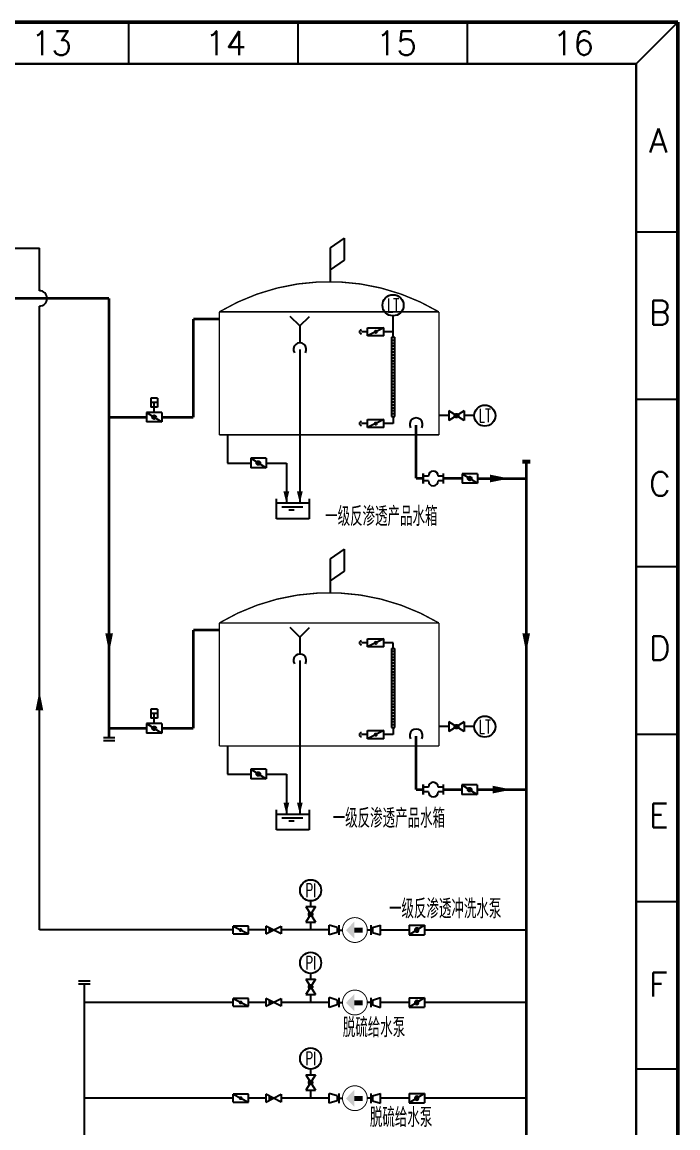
# Model space of a CAD drawing. Header units: millimetres. Extents: x 5704 to 6431, y 16369 to 16874.
# Drawn here: x 6260.6 to 6431.4, y 16586.5 to 16874.2 of the extents above; entities that cross this region are included whole.
import ezdxf
from ezdxf.enums import TextEntityAlignment as Align

# ---------------------------------------------------------------- set-up
doc = ezdxf.new("R2010")
doc.units = ezdxf.units.MM
for name, color, linetype in [('1', 1, 'Continuous'), ('B', 6, 'Continuous'), ('cloud', 7, 'Continuous'), ('TEXT', 5, 'Continuous'), ('修改', 7, 'Continuous'), ('明细栏', 7, 'Continuous'), ('气动蝶阀', 7, 'Continuous'), ('生产水', 1, 'Continuous')]:
    doc.layers.add(name, color=color, linetype=linetype)
doc.styles.add('HZ', font='geditxt.shx', dxfattribs={"width": 0.7, "bigfont": 'hztxt1.shx'})
doc.styles.add('样式 2', font='txt.shx', dxfattribs={"height": 2})

# ---------------------------------------------------------------- blocks, each defined once
blk = doc.blocks.new('A$C17911FE2')
h = blk.add_hatch(color=0)
edge = h.paths.add_edge_path()
edge.add_arc((1.25, 2), 0.5, 0, 360)
at = {"color": 0}
for p, q in [((0, 0), (2.5, 4)), ((0, 4), (0, 0)), ((0, 4), (2.5, 4)), ((2.5, 4), (2.5, 0)), ((0, 0), (2.5, 0))]:
    blk.add_line(p, q, dxfattribs=at)
blk.add_circle((1.25, 2), 0.5, dxfattribs=at)
blk = doc.blocks.new('A$C73E33F1F')
at = {"color": 7}
for p, q in [((0, 0), (0, 2.56)), ((2.09, 1.92), (2.09, 0.64))]:
    blk.add_line(p, q, dxfattribs=at)
at = {"color": 0}
for p, q in [((2.09, 1.92), (0, 2.56)), ((2.09, 0.64), (0, 0))]:
    blk.add_line(p, q, dxfattribs=at)
blk = doc.blocks.new('A$C44DA49FD')
at = {"color": 0, "const_width": 0.25}
blk.add_lwpolyline([(7.34, 3.36, 1), (0.88, 3.36, 1), (7.34, 3.36, -1)], format="xyb", dxfattribs=at)
at = {"color": 7}
for points in [[(4.22, 3.96), (2.11, 3.96), (4.22, 2.64), (2.11, 2.64)], [(6.42, 3.3), (4.22, 5.62), (4.22, 1.1)]]:
    blk.add_solid(points, dxfattribs=at)
at = {"layer": '修改', "color": 0}
for p, q in [((0, 4.61), (0, 2.11)), ((0, 3.36), (0.91, 3.36)), ((8.26, 3.36), (7.34, 3.36)), ((8.26, 4.61), (8.26, 2.11))]:
    blk.add_line(p, q, dxfattribs=at)
blk = doc.blocks.new('A$C10D062EE')
at = {"layer": '气动蝶阀', "color": 7}
for p, q in [((0, 2.83), (2.37, 2.83)), ((0, 2.83), (0, 1.17)), ((0, 1.17), (2.37, 1.17)), ((1.15, 2.83), (1.15, 1.17)), ((3.73, 2), (1.15, 2)), ((2.37, 2.83), (2.37, 1.17))]:
    blk.add_line(p, q, dxfattribs=at)
at = {"color": 0}
blk.add_blockref('A$C17911FE2', (3.73, 0), dxfattribs=at)

msp = doc.modelspace()

# ---------------------------------------------------------------- hatches: boundary and pattern name
h = msp.add_hatch(color=0)
edge = h.paths.add_edge_path()
edge.add_arc((6373.73, 16771.86), 0.5, 0, 360)
h = msp.add_hatch(color=0)
edge = h.paths.add_edge_path()
edge.add_arc((6373.73, 16690.93), 0.5, 0, 360)
h = msp.add_hatch(color=0)
edge = h.paths.add_edge_path()
edge.add_arc((6335.72, 16642.09), 0.5, 0, 360)
for color, points in [(256, [(6324.94, 16637.44), (6326.09, 16638.02), (6324.94, 16638.59)]), (0, [(6324.94, 16618.59), (6326.09, 16619.16), (6324.94, 16619.74)]), (0, [(6324.94, 16593.68), (6326.09, 16594.26), (6324.94, 16594.83)])]:
    msp.add_hatch(color=color).paths.add_polyline_path(points)
h = msp.add_hatch(color=0)
edge = h.paths.add_edge_path()
edge.add_arc((6335.72, 16623.23), 0.5, 0, 360)
h = msp.add_hatch(color=0)
edge = h.paths.add_edge_path()
edge.add_arc((6335.72, 16598.32), 0.5, 0, 360)

# ---------------------------------------------------------------- linework, layer by layer
at = {"color": 7, "linetype": 'ByBlock', "lineweight": 50}
for p, q in [((5704.12, 16874.24), (6431.36, 16874.24)), ((6431.36, 16874.24), (6431.36, 16369.1))]:
    msp.add_line(p, q, dxfattribs=at)
at = {"color": 7, "linetype": 'ByBlock', "lineweight": -3}
for p, q in [((6288.27, 16874.24), (6288.27, 16863.36)), ((6332.36, 16874.24), (6332.36, 16863.36)), ((6376.45, 16874.24), (6376.45, 16863.36)), ((6420.47, 16863.36), (6431.36, 16874.24)), ((6431.36, 16819.56), (6420.47, 16819.56)), ((6431.36, 16819.56), (6420.47, 16819.56)), ((6431.36, 16776.02), (6420.47, 16776.02)), ((6431.36, 16732.47), (6420.47, 16732.47)), ((6431.36, 16688.92), (6420.47, 16688.92)), ((6431.36, 16645.38), (6420.47, 16645.38)), ((6431.36, 16601.83), (6420.47, 16601.83))]:
    msp.add_line(p, q, dxfattribs=at)
at = {"color": 7, "linetype": 'ByBlock', "lineweight": 30}
for p, q in [((5715.01, 16863.36), (6420.47, 16863.36)), ((6420.47, 16863.36), (6420.47, 16379.98))]:
    msp.add_line(p, q, dxfattribs=at)
for p, q in [((6344.43, 16818.03), (6340.83, 16815.5)), ((6340.83, 16815.5), (6340.83, 16806.71)), ((6344.43, 16812.34), (6340.83, 16809.8)), ((6332.92, 16795.19), (6330.43, 16797.66)), ((6332.92, 16795.19), (6335.41, 16797.66)), ((6332.92, 16795.19), (6332.92, 16790.77)), ((6332.92, 16789.09), (6332.92, 16749.12)), ((6314.1, 16766.85), (6314.1, 16759.52)), ((6314.1, 16759.52), (6320.12, 16759.52)), ((6324.12, 16759.52), (6329.41, 16759.52)), ((6329.41, 16759.52), (6329.41, 16749.12)), ((6326.83, 16744.99), (6326.83, 16750.23)), ((6326.83, 16749.12), (6335.33, 16749.12)), ((6328.19, 16748.12), (6333.68, 16748.12)), ((6328.19, 16748.12), (6329.66, 16748.12)), ((6331.87, 16748.12), (6333.65, 16748.12)), ((6335.33, 16750.23), (6335.33, 16744.99)), ((6335.33, 16744.99), (6326.83, 16744.99)), ((6330.08, 16747.31), (6331.45, 16747.31)), ((6344.43, 16737.1), (6340.83, 16734.56)), ((6340.83, 16734.56), (6340.83, 16725.77)), ((6344.43, 16731.4), (6340.83, 16728.87)), ((6332.92, 16714.25), (6330.43, 16716.72)), ((6332.92, 16714.25), (6335.41, 16716.72)), ((6332.92, 16714.25), (6332.92, 16709.83)), ((6332.92, 16708.15), (6332.92, 16668.19)), ((6314.1, 16685.91), (6314.1, 16678.59)), ((6314.1, 16678.59), (6320.12, 16678.59)), ((6324.12, 16678.59), (6329.41, 16678.59)), ((6329.41, 16678.59), (6329.41, 16668.19)), ((6326.83, 16664.05), (6326.83, 16669.3)), ((6326.83, 16668.19), (6335.33, 16668.19)), ((6328.19, 16667.19), (6329.66, 16667.19)), ((6328.19, 16667.19), (6333.68, 16667.19)), ((6331.87, 16667.19), (6333.65, 16667.19)), ((6335.33, 16669.3), (6335.33, 16664.05)), ((6330.08, 16666.38), (6331.45, 16666.38)), ((6335.33, 16664.05), (6326.83, 16664.05))]:
    msp.add_line(p, q)
at = {"color": 0}
for p, q in [((6344.43, 16818.03), (6344.43, 16812.34)), ((5938.67, 16815.43), (6265.1, 16815.43)), ((6375.73, 16773.11), (6371.73, 16770.61)), ((6371.73, 16773.11), (6371.73, 16770.61)), ((6375.73, 16773.11), (6375.73, 16770.61)), ((6344.43, 16737.1), (6344.43, 16731.4)), ((6375.73, 16692.18), (6371.73, 16689.68)), ((6371.73, 16692.18), (6371.73, 16689.68)), ((6375.73, 16692.18), (6375.73, 16689.68)), ((6335.72, 16645.59), (6335.72, 16644.09)), ((6334.47, 16644.09), (6336.97, 16640.09)), ((6334.47, 16644.09), (6336.97, 16644.09)), ((6334.47, 16640.09), (6336.97, 16640.09)), ((6335.72, 16640.09), (6335.72, 16638.02)), ((6334.47, 16625.23), (6336.97, 16621.23)), ((6334.47, 16625.23), (6336.97, 16625.23)), ((6335.72, 16626.73), (6335.72, 16625.23)), ((6334.47, 16621.23), (6336.97, 16621.23)), ((6335.72, 16621.23), (6335.72, 16619.16)), ((6315.53, 16618.16), (6315.53, 16620.16)), ((6315.53, 16618.16), (6315.53, 16620.16)), ((6315.53, 16620.16), (6319.53, 16618.16)), ((6319.53, 16618.16), (6319.53, 16620.16)), ((6324.09, 16618.16), (6328.09, 16620.16)), ((6328.09, 16618.16), (6324.09, 16620.16)), ((6324.09, 16620.16), (6324.09, 16618.16)), ((6328.09, 16620.16), (6328.09, 16618.16)), ((6328.09, 16620.16), (6328.09, 16618.16)), ((6335.72, 16601.82), (6335.72, 16600.32)), ((6334.47, 16600.32), (6336.97, 16596.32)), ((6334.47, 16600.32), (6336.97, 16600.32)), ((6315.53, 16593.26), (6315.53, 16595.26)), ((6315.53, 16593.26), (6315.53, 16595.26)), ((6315.53, 16595.26), (6319.53, 16593.26)), ((6319.53, 16593.26), (6319.53, 16595.26)), ((6324.09, 16593.26), (6328.09, 16595.26)), ((6328.09, 16593.26), (6324.09, 16595.26)), ((6324.09, 16595.26), (6324.09, 16593.26)), ((6328.09, 16595.26), (6328.09, 16593.26)), ((6328.09, 16595.26), (6328.09, 16593.26)), ((6334.47, 16596.32), (6336.97, 16596.32)), ((6335.72, 16596.32), (6335.72, 16594.25))]:
    msp.add_line(p, q, dxfattribs=at)
at = {"color": 7}
for p, q in [((6265.1, 16804.36), (6265.1, 16815.43)), ((6265.1, 16638.02), (6265.1, 16800.34)), ((6354.76, 16794.71), (6350.56, 16792.61)), ((6350.56, 16792.61), (6350.56, 16794.71)), ((6354.76, 16792.61), (6354.76, 16794.71)), ((6354.76, 16792.61), (6354.76, 16794.71)), ((6354.76, 16770.84), (6350.56, 16768.74)), ((6350.56, 16768.74), (6350.56, 16770.84)), ((6354.76, 16768.74), (6354.76, 16770.84)), ((6354.76, 16768.74), (6354.76, 16770.84)), ((6354.76, 16713.78), (6350.56, 16711.68)), ((6350.56, 16711.68), (6350.56, 16713.78)), ((6354.76, 16711.68), (6354.76, 16713.78)), ((6354.76, 16711.68), (6354.76, 16713.78)), ((6354.76, 16689.9), (6350.56, 16687.8)), ((6350.56, 16687.8), (6350.56, 16689.9)), ((6354.76, 16687.8), (6354.76, 16689.9)), ((6354.76, 16687.8), (6354.76, 16689.9)), ((6315.53, 16637.02), (6315.53, 16639.02)), ((6315.53, 16637.02), (6315.53, 16639.02)), ((6315.53, 16639.02), (6319.53, 16637.02)), ((6319.53, 16637.02), (6319.53, 16639.02)), ((6324.09, 16637.02), (6328.09, 16639.02)), ((6328.09, 16637.02), (6324.09, 16639.02)), ((6324.09, 16639.02), (6324.09, 16637.02)), ((6328.09, 16639.02), (6328.09, 16637.02)), ((6328.09, 16639.02), (6328.09, 16637.02)), ((6315.53, 16638.02), (6265.1, 16638.02)), ((6324.09, 16638.02), (6319.53, 16638.02))]:
    msp.add_line(p, q, dxfattribs=at)
at = {"color": 3, "linetype": 'Continuous'}
for p, q in [((6390.86, 16760.17), (6392.86, 16760.17)), ((6390.86, 16759.67), (6392.86, 16759.67)), ((6281.76, 16688.1), (6284.76, 16688.1)), ((6281.76, 16687.3), (6284.76, 16687.3))]:
    msp.add_line(p, q, dxfattribs=at)
at = {"color": 7, "linetype": 'Continuous'}
for p, q in [((6340.52, 16638.02), (6328.09, 16638.02)), ((6361.35, 16638.01), (6353.95, 16638.01)), ((6391.86, 16638.01), (6365.35, 16638.01))]:
    msp.add_line(p, q, dxfattribs=at)
at = {"color": 0, "linetype": 'Continuous'}
for p, q in [((6275.3, 16624.8), (6278.3, 16624.8)), ((6275.3, 16624), (6278.3, 16624))]:
    msp.add_line(p, q, dxfattribs=at)
at = {"const_width": 0.367}
for points in [[(6369.12, 16798.85, 0.27499), (6311.95, 16798.85)], [(6369.12, 16717.91, 0.27499), (6311.95, 16717.91)]]:
    msp.add_lwpolyline(points, format="xyb", dxfattribs=at)
at = {"color": 3, "linetype": 'Continuous', "const_width": 0.7}
for points in [[(6283.26, 16802.35), (6256.1, 16802.35)], [(6283.26, 16802.35), (6283.26, 16688.1)], [(6305.18, 16796.99), (6311.95, 16796.99)], [(6305.18, 16796.99), (6305.18, 16771.44)], [(6283.26, 16771.44), (6292.98, 16771.44)], [(6296.98, 16771.44), (6305.18, 16771.44)], [(6363.18, 16769.39), (6363.18, 16764.4)], [(6363.18, 16766.85), (6363.18, 16755.5)], [(6391.86, 16759.67), (6391.86, 16581.81)], [(6363.18, 16755.5), (6365.03, 16755.5)], [(6370.27, 16755.5), (6375.15, 16755.5)], [(6379.15, 16755.49), (6391.86, 16755.49)], [(6305.18, 16716.06), (6311.95, 16716.06)], [(6305.18, 16716.06), (6305.18, 16690.51)], [(6283.26, 16690.51), (6292.98, 16690.51)], [(6296.98, 16690.51), (6305.18, 16690.51)], [(6363.18, 16688.46), (6363.18, 16683.47)], [(6363.18, 16685.91), (6363.18, 16674.56)], [(6363.18, 16674.56), (6365.03, 16674.56)], [(6370.27, 16674.56), (6375.13, 16674.56)], [(6379.13, 16674.55), (6391.86, 16674.55)]]:
    msp.add_lwpolyline(points, dxfattribs=at)
at = {"const_width": 0.367}
for points in [[(6311.95, 16798.85), (6369.12, 16798.85)], [(6311.95, 16798.85), (6311.95, 16766.85)], [(6369.12, 16798.85), (6369.12, 16766.85)], [(6311.95, 16766.85), (6369.12, 16766.85)], [(6311.95, 16717.91), (6369.12, 16717.91)], [(6311.95, 16717.91), (6311.95, 16685.91)], [(6369.12, 16717.91), (6369.12, 16685.91)], [(6311.95, 16685.91), (6369.12, 16685.91)]]:
    msp.add_lwpolyline(points, dxfattribs=at)
at = {"color": 7}
for points in [[(6329.41, 16752.12, 1.5, 0, 0), (6329.41, 16749.12, 0, 0, 0)], [(6332.92, 16752.12, 1.5, 0, 0), (6332.92, 16749.12, 0, 0, 0)], [(6329.41, 16671.19, 1.5, 0, 0), (6329.41, 16668.19, 0, 0, 0)], [(6332.92, 16671.19, 1.5, 0, 0), (6332.92, 16668.19, 0, 0, 0)]]:
    msp.add_lwpolyline(points, format="xyseb", dxfattribs=at)
at = {"color": 0}
for centre, radius in [((6357.19, 16800.56), 2.75), ((6381.09, 16771.86), 2.75), ((6373.73, 16771.86), 0.5), ((6381.09, 16690.93), 2.75), ((6373.73, 16690.93), 0.5), ((6335.72, 16648.34), 2.75), ((6335.72, 16642.09), 0.5), ((6335.72, 16629.48), 2.75), ((6335.72, 16623.23), 0.5), ((6335.72, 16604.57), 2.75), ((6335.72, 16598.32), 0.5)]:
    msp.add_circle(centre, radius, dxfattribs=at)
at = {"color": 7}
msp.add_arc((6265.1, 16802.35), 2.01, 270, 90, dxfattribs=at)
at = {"color": 7, "ltscale": 0.2}
for centre in [(6348.94, 16793.66), (6348.94, 16769.79), (6348.94, 16712.73), (6348.94, 16688.85)]:
    msp.add_arc(centre, 0.501, 90, 270, dxfattribs=at)
for centre in [(6332.92, 16789.09), (6332.92, 16708.15)]:
    msp.add_arc(centre, 1.68, 328.7532, 211.2468)
at = {"color": 3, "linetype": 'Continuous'}
for centre in [(6363.21, 16769.56), (6363.21, 16688.62)]:
    msp.add_arc(centre, 1.68, 328.7532, 211.2468, dxfattribs=at)
at = {"layer": '1', "color": 7}
for p, q in [((6350.56, 16794.71), (6354.76, 16794.71)), ((6354.76, 16792.61), (6350.56, 16792.61)), ((6350.56, 16770.84), (6354.76, 16770.84)), ((6354.76, 16768.74), (6350.56, 16768.74)), ((6350.56, 16713.78), (6354.76, 16713.78)), ((6354.76, 16711.68), (6350.56, 16711.68)), ((6350.56, 16689.9), (6354.76, 16689.9)), ((6354.76, 16687.8), (6350.56, 16687.8)), ((6319.53, 16639.02), (6315.53, 16639.02)), ((6324.94, 16638.59), (6324.94, 16637.44)), ((6324.94, 16638.59), (6324.94, 16637.44)), ((6315.53, 16637.02), (6319.53, 16637.02))]:
    msp.add_line(p, q, dxfattribs=at)
at = {"layer": '1', "color": 0}
for p, q in [((6375.73, 16770.61), (6371.73, 16773.11)), ((6375.73, 16689.68), (6371.73, 16692.18)), ((6336.97, 16644.09), (6334.47, 16640.09)), ((6336.97, 16625.23), (6334.47, 16621.23)), ((6319.53, 16620.16), (6315.53, 16620.16)), ((6324.94, 16619.74), (6324.94, 16618.59)), ((6324.94, 16619.74), (6324.94, 16618.59)), ((6315.53, 16618.16), (6319.53, 16618.16)), ((6336.97, 16600.32), (6334.47, 16596.32)), ((6319.53, 16595.26), (6315.53, 16595.26)), ((6315.53, 16593.26), (6319.53, 16593.26)), ((6324.94, 16594.83), (6324.94, 16593.68)), ((6324.94, 16594.83), (6324.94, 16593.68))]:
    msp.add_line(p, q, dxfattribs=at)
at = {"layer": '1', "color": 7}
for points, const_width in [([(6352.85, 16793.66, 1), (6352.52, 16793.66, 1)], 0.729), ([(6352.85, 16769.79, 1), (6352.52, 16769.79, 1)], 0.729), ([(6352.85, 16712.73, 1), (6352.52, 16712.73, 1)], 0.729), ([(6352.85, 16688.85, 1), (6352.52, 16688.85, 1)], 0.729), ([(6317.35, 16638.02, -1), (6317.65, 16638.02, -1)], 0.694)]:
    msp.add_lwpolyline(points, format="xyb", close=True, dxfattribs=dict(at, const_width=const_width))
at = {"layer": '1', "color": 3}
for points in [[(6387.46, 16755.49, 0, 2, 0), (6382.46, 16755.49, 2, 2, 0)], [(6283.26, 16710.22, 0, 2, 0), (6283.26, 16715.22, 2, 2, 0)], [(6391.86, 16710.22, 0, 2, 0), (6391.86, 16715.22, 2, 2, 0)], [(6388.1, 16674.55, 0, 2, 0), (6383.1, 16674.55, 2, 2, 0)]]:
    msp.add_lwpolyline(points, format="xyseb", dxfattribs=at)
at = {"layer": '1', "color": 0}
msp.add_lwpolyline([(6265.1, 16700.18, 0, 2, 0), (6265.1, 16695.18, 2, 2, 0)], format="xyseb", dxfattribs=at)
at = {"layer": '1', "color": 0, "const_width": 0.694}
for points in [[(6317.35, 16619.16, -1), (6317.65, 16619.16, -1)], [(6317.35, 16594.26, -1), (6317.65, 16594.26, -1)]]:
    msp.add_lwpolyline(points, format="xyb", close=True, dxfattribs=at)
at = {"layer": 'B', "color": 7, "ltscale": 25}
for p, q in [((6356.77, 16792.23), (6356.77, 16771.61)), ((6356.77, 16792.23), (6357.62, 16792.23)), ((6357.62, 16771.61), (6357.62, 16792.23)), ((6356.77, 16711.29), (6356.77, 16690.67)), ((6356.77, 16711.29), (6357.62, 16711.29)), ((6357.62, 16690.67), (6357.62, 16711.29))]:
    msp.add_line(p, q, dxfattribs=at)
at = {"layer": 'B', "color": 0, "ltscale": 25}
for p, q in [((6365.03, 16754.19), (6365.03, 16756.81)), ((6370.27, 16756.81), (6370.27, 16754.19)), ((6366.38, 16756.12), (6365.03, 16756.12)), ((6366.38, 16754.88), (6365.03, 16754.88)), ((6370.27, 16756.12), (6368.92, 16756.12)), ((6370.27, 16754.88), (6368.92, 16754.88)), ((6365.03, 16673.25), (6365.03, 16675.87)), ((6370.27, 16675.87), (6370.27, 16673.25)), ((6366.38, 16675.18), (6365.03, 16675.18)), ((6366.38, 16673.94), (6365.03, 16673.94)), ((6370.27, 16675.18), (6368.92, 16675.18)), ((6370.27, 16673.94), (6368.92, 16673.94))]:
    msp.add_line(p, q, dxfattribs=at)
at = {"layer": 'B', "color": 0}
for p, q in [((6365.03, 16756.81), (6365.03, 16754.19)), ((6370.27, 16756.81), (6370.27, 16754.19)), ((6370.27, 16756.81), (6370.27, 16754.19)), ((6365.03, 16675.87), (6365.03, 16673.25)), ((6370.27, 16675.87), (6370.27, 16673.25)), ((6370.27, 16675.87), (6370.27, 16673.25))]:
    msp.add_line(p, q, dxfattribs=at)
at = {"layer": 'B', "color": 0, "ltscale": 25}
for centre, start, end in [((6367.65, 16756.12), 0, 180), ((6367.65, 16754.88), 180, 0), ((6367.65, 16675.18), 0, 180), ((6367.65, 16673.94), 180, 0)]:
    msp.add_arc(centre, 1.27, start, end, dxfattribs=at)
at = {"layer": 'cloud', "color": 7, "linetype": 'Continuous', "ltscale": 25}
for p, q in [((6357.19, 16793.66), (6357.19, 16797.81)), ((6350.56, 16793.66), (6348.94, 16793.66)), ((6357.19, 16793.66), (6354.76, 16793.66)), ((6357.19, 16792.23), (6357.19, 16793.66)), ((6357.19, 16771.61), (6357.19, 16769.79)), ((6350.56, 16769.79), (6348.94, 16769.79)), ((6357.19, 16769.79), (6354.76, 16769.79)), ((6350.56, 16712.73), (6348.94, 16712.73)), ((6357.19, 16712.73), (6354.76, 16712.73)), ((6357.19, 16711.29), (6357.19, 16712.73)), ((6357.19, 16690.67), (6357.19, 16688.85)), ((6350.56, 16688.85), (6348.94, 16688.85)), ((6357.19, 16688.85), (6354.76, 16688.85))]:
    msp.add_line(p, q, dxfattribs=at)
at = {"layer": 'TEXT', "color": 7, "linetype": 'Continuous', "ltscale": 25}
for p, q in [((6356.98, 16791.49), (6357.62, 16791.49)), ((6356.98, 16790.73), (6357.62, 16790.73)), ((6356.98, 16790.73), (6357.62, 16790.73)), ((6356.98, 16789.97), (6357.62, 16789.97)), ((6356.98, 16789.22), (6357.62, 16789.22)), ((6356.98, 16789.22), (6357.62, 16789.22)), ((6356.98, 16788.46), (6357.62, 16788.46)), ((6356.98, 16787.7), (6357.62, 16787.7)), ((6356.98, 16786.91), (6357.62, 16786.91)), ((6356.98, 16786.15), (6357.62, 16786.15)), ((6356.98, 16785.39), (6357.62, 16785.39)), ((6356.98, 16784.63), (6357.62, 16784.63)), ((6356.98, 16783.88), (6357.62, 16783.88)), ((6356.98, 16783.88), (6357.62, 16783.88)), ((6356.98, 16783.08), (6357.62, 16783.08)), ((6356.98, 16782.32), (6357.62, 16782.32)), ((6356.98, 16781.57), (6357.62, 16781.57)), ((6356.98, 16780.81), (6357.62, 16780.81)), ((6356.98, 16780.05), (6357.62, 16780.05)), ((6356.98, 16780.05), (6357.62, 16780.05)), ((6356.98, 16779.26), (6357.62, 16779.26)), ((6356.98, 16778.5), (6357.62, 16778.5)), ((6356.98, 16777.74), (6357.62, 16777.74)), ((6356.98, 16776.98), (6357.62, 16776.98)), ((6356.98, 16776.23), (6357.62, 16776.23)), ((6356.98, 16776.23), (6357.62, 16776.23)), ((6356.98, 16775.43), (6357.62, 16775.43)), ((6356.98, 16774.68), (6357.62, 16774.68)), ((6356.98, 16773.92), (6357.62, 16773.92)), ((6356.77, 16771.61), (6357.62, 16771.61)), ((6356.98, 16773.16), (6357.62, 16773.16)), ((6356.98, 16772.4), (6357.62, 16772.4)), ((6356.98, 16772.4), (6357.62, 16772.4)), ((6356.98, 16710.55), (6357.62, 16710.55)), ((6356.98, 16709.8), (6357.62, 16709.8)), ((6356.98, 16709.8), (6357.62, 16709.8)), ((6356.98, 16709.04), (6357.62, 16709.04)), ((6356.98, 16708.28), (6357.62, 16708.28)), ((6356.98, 16708.28), (6357.62, 16708.28)), ((6356.98, 16707.52), (6357.62, 16707.52)), ((6356.98, 16706.77), (6357.62, 16706.77)), ((6356.98, 16705.97), (6357.62, 16705.97)), ((6356.98, 16705.21), (6357.62, 16705.21)), ((6356.98, 16704.46), (6357.62, 16704.46)), ((6356.98, 16703.7), (6357.62, 16703.7)), ((6356.98, 16702.94), (6357.62, 16702.94)), ((6356.98, 16702.94), (6357.62, 16702.94)), ((6356.98, 16702.15), (6357.62, 16702.15)), ((6356.98, 16701.39), (6357.62, 16701.39)), ((6356.98, 16700.63), (6357.62, 16700.63)), ((6356.98, 16699.87), (6357.62, 16699.87)), ((6356.98, 16699.12), (6357.62, 16699.12)), ((6356.98, 16699.12), (6357.62, 16699.12)), ((6356.98, 16698.32), (6357.62, 16698.32)), ((6356.98, 16697.57), (6357.62, 16697.57)), ((6356.98, 16696.81), (6357.62, 16696.81)), ((6356.98, 16696.05), (6357.62, 16696.05)), ((6356.98, 16695.29), (6357.62, 16695.29)), ((6356.98, 16695.29), (6357.62, 16695.29)), ((6356.98, 16694.5), (6357.62, 16694.5)), ((6356.98, 16693.74), (6357.62, 16693.74)), ((6356.77, 16690.67), (6357.62, 16690.67)), ((6356.98, 16692.98), (6357.62, 16692.98)), ((6356.98, 16692.23), (6357.62, 16692.23)), ((6356.98, 16691.47), (6357.62, 16691.47)), ((6356.98, 16691.47), (6357.62, 16691.47))]:
    msp.add_line(p, q, dxfattribs=at)
at = {"layer": '修改', "color": 7}
for p, q in [((6371.73, 16771.86), (6369.12, 16771.86)), ((6371.73, 16771.86), (6369.12, 16771.86)), ((6378.34, 16771.86), (6375.73, 16771.86)), ((6378.34, 16771.86), (6375.73, 16771.86)), ((6371.73, 16690.93), (6369.12, 16690.93)), ((6371.73, 16690.93), (6369.12, 16690.93)), ((6378.34, 16690.93), (6375.73, 16690.93)), ((6378.34, 16690.93), (6375.73, 16690.93))]:
    msp.add_line(p, q, dxfattribs=at)
at = {"layer": '生产水', "color": 0}
for p, q in [((6276.8, 16624), (6276.8, 16549.04)), ((6315.53, 16619.16), (6276.8, 16619.16)), ((6324.09, 16619.16), (6319.53, 16619.16)), ((6340.52, 16619.16), (6328.09, 16619.16)), ((6361.35, 16619.16), (6353.95, 16619.15)), ((6391.86, 16619.16), (6365.35, 16619.16)), ((6315.53, 16594.26), (6276.8, 16594.26)), ((6324.09, 16594.26), (6319.53, 16594.26)), ((6340.52, 16594.26), (6328.09, 16594.26)), ((6361.35, 16594.25), (6353.95, 16594.24)), ((6391.86, 16594.25), (6365.35, 16594.25))]:
    msp.add_line(p, q, dxfattribs=at)

# ---------------------------------------------------------------- block references
at = {"color": 0, "rotation": 270}
for name, p in [('A$C10D062EE', (6292.98, 16776.43)), ('A$C17911FE2', (6320.12, 16760.77)), ('A$C17911FE2', (6375.15, 16756.74)), ('A$C10D062EE', (6292.98, 16695.49)), ('A$C17911FE2', (6320.12, 16679.84)), ('A$C17911FE2', (6375.13, 16675.8))]:
    msp.add_blockref(name, p, dxfattribs=at)
at = {"color": 0, "xscale": -1}
for name, p in [('A$C44DA49FD', (6351.36, 16634.65)), ('A$C73E33F1F', (6353.95, 16636.73)), ('A$C44DA49FD', (6351.36, 16615.79)), ('A$C73E33F1F', (6353.95, 16617.87)), ('A$C44DA49FD', (6351.36, 16590.89)), ('A$C73E33F1F', (6353.95, 16592.96))]:
    msp.add_blockref(name, p, dxfattribs=at)
at = {"color": 0}
for p in [(6340.52, 16636.73), (6340.52, 16617.87), (6340.52, 16592.96)]:
    msp.add_blockref('A$C73E33F1F', p, dxfattribs=at)
at = {"color": 0, "xscale": -1, "rotation": 90}
for p in [(6365.35, 16639.27), (6365.35, 16620.41), (6365.35, 16595.51)]:
    msp.add_blockref('A$C17911FE2', p, dxfattribs=at)

# ---------------------------------------------------------------- texts
at = {"color": 7, "linetype": 'ByBlock', "lineweight": -3, "style": '样式 2'}
for s, height, p in [('13', 6.248, (6262.9, 16865.67)), ('14', 6.248, (6308.25, 16865.67)), ('15', 6.248, (6352.73, 16865.67)), ('16', 6.248, (6398.77, 16865.67)), ('A', 6.25, (6423.86, 16840.28)), ('B', 6.25, (6423.86, 16795.52)), ('C', 6.25, (6423.86, 16750.97)), ('D', 6.25, (6423.86, 16708.24)), ('E', 6.25, (6423.86, 16664.7)), ('F', 6.25, (6423.86, 16620.75))]:
    msp.add_text(s, height=height, dxfattribs=at).set_placement(p)
at = {"color": 7, "style": 'HZ', "width": 0.65}
for s, p in [('LT', (6357.19, 16800.56)), ('LT', (6381.09, 16771.86)), ('LT', (6381.09, 16690.93)), ('PI', (6335.72, 16648.34)), ('PI', (6335.72, 16629.48))]:
    msp.add_text(s, height=3.5, dxfattribs=at).set_placement(p, align=Align.MIDDLE_CENTER)
at = {"color": 0, "style": 'HZ', "width": 0.65}
msp.add_text('PI', height=3.5, dxfattribs=at).set_placement((6335.72, 16604.57), align=Align.MIDDLE_CENTER)
at = {"layer": '明细栏', "color": 7, "style": 'HZ', "width": 0.65}
for s, p in [('一级反渗透产品水箱', (6339.51, 16743.14)), ('一级反渗透产品水箱', (6341.47, 16664.6)), ('一级反渗透冲洗水泵', (6356.13, 16641.03, 1.6))]:
    msp.add_text(s, height=5, dxfattribs=at).set_placement(p)
at = {"layer": '明细栏', "color": 0, "style": 'HZ', "width": 0.65}
for p in [(6344.11, 16610.13, 1.6), (6351.16, 16586.74, 1.6)]:
    msp.add_text('脱硫给水泵', height=5, dxfattribs=at).set_placement(p)

doc.saveas('drawing.dxf')
